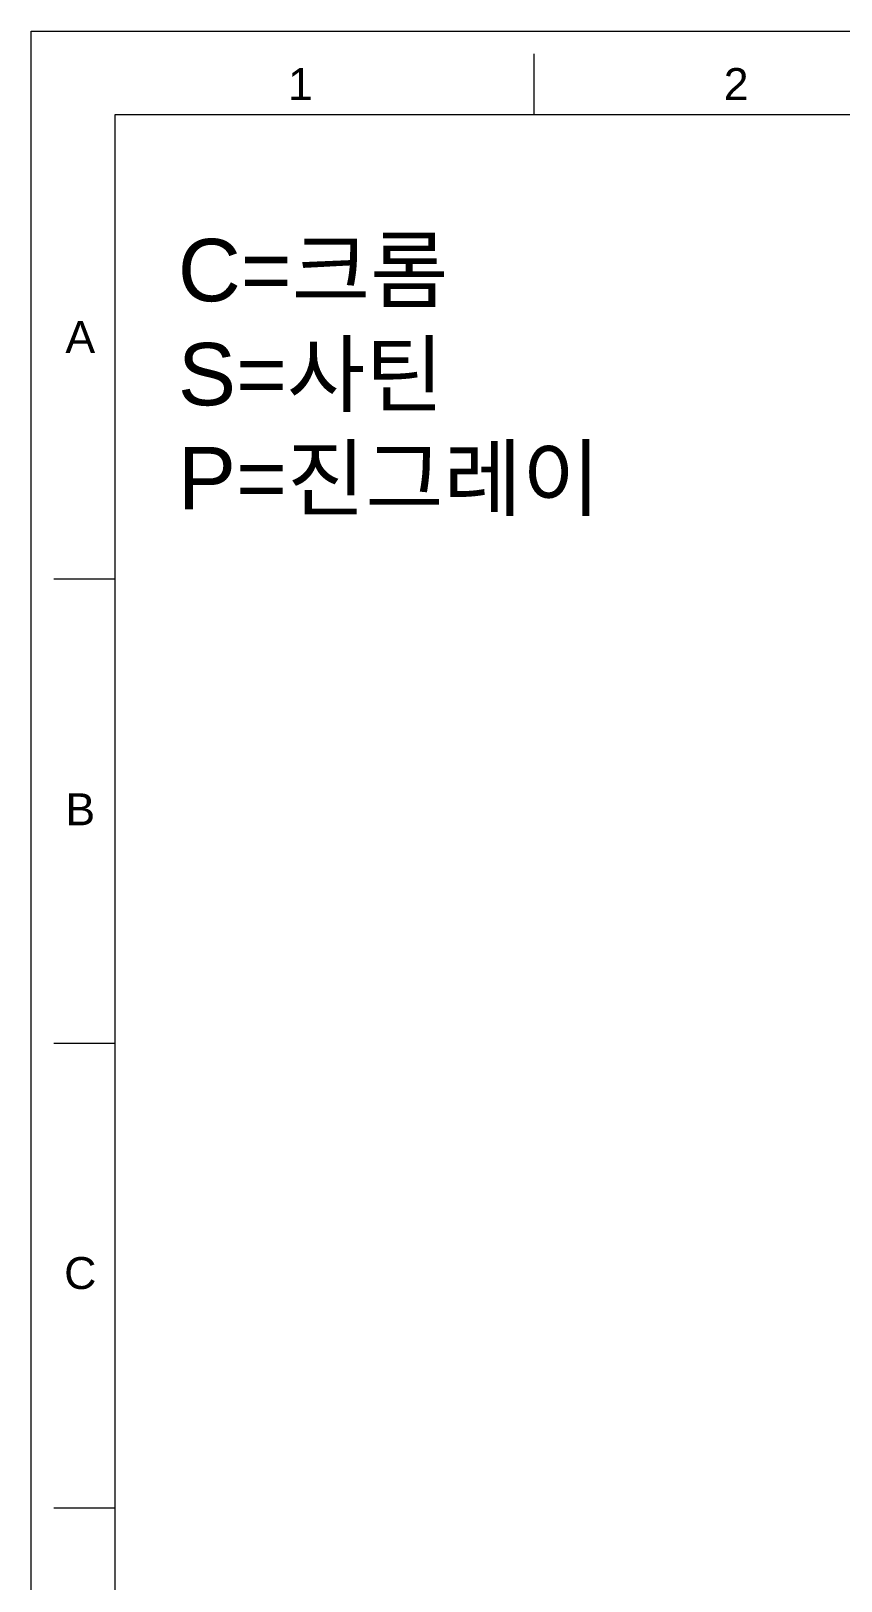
# Model space of a CAD drawing. Header units: millimetres. Extents: x 12315 to 13156, y -87 to 508.
# Drawn here: x 12314.7 to 12508.1, y 137.5 to 507.7 of the extents above; entities that cross this region are included whole.
import ezdxf

# ---------------------------------------------------------------- set-up
doc = ezdxf.new("R2010")
doc.units = ezdxf.units.MM
doc.layers.add('FORM', color=7, linetype='Continuous', lineweight=13)
doc.layers.add('TEXT', color=2, linetype='Continuous')
doc.styles.add('Arial Unicode MS', font='ARIALUNI.TTF')
doc.styles.get("Standard").update_dxf_attribs({"font": 'arial.ttf'})

msp = doc.modelspace()

# ---------------------------------------------------------------- linework, layer by layer
at = {"layer": 'FORM', "color": 7, "linetype": 'Continuous'}
for p, q in [((12314.69, -86.96), (12314.69, 507.74)), ((12314.69, 507.74), (13155.69, 507.74)), ((12434.83, 487.72), (12434.83, 502.27)), ((12334.71, 487.72), (12334.71, -66.94)), ((13135.66, 487.72), (12334.71, 487.72)), ((12334.71, 376.79), (12320.16, 376.79)), ((12334.71, 265.86), (12320.16, 265.86)), ((12334.71, 154.92), (12320.16, 154.92))]:
    msp.add_line(p, q, dxfattribs=at)

# ---------------------------------------------------------------- texts
at = {"layer": 'FORM', "color": 7, "linetype": 'Continuous', "char_height": 7.63, "attachment_point": 5}
for s, insert in [('1', (12378.99, 495.07)), ('2', (12483.07, 495.07))]:
    msp.add_mtext_dynamic_manual_height_columns(s, width=50.0595, gutter_width=12.51, heights=[0], dxfattribs=dict(at, insert=insert))
at = {"layer": 'FORM', "char_height": 7.63, "attachment_point": 5}
for s, insert in [('A', (12326.45, 434.66)), ('B', (12326.45, 321.83)), ('C', (12326.45, 211.01))]:
    msp.add_mtext_dynamic_manual_height_columns(s, width=10.0119, gutter_width=12.51, heights=[0], dxfattribs=dict(at, insert=insert))
at = {"layer": 'TEXT', "insert": (12349.75, 391.87), "char_height": 14.908, "attachment_point": 7, "style": 'Arial Unicode MS'}
msp.add_mtext_dynamic_manual_height_columns('C=크롬^JS=사틴^JP=진그레이', width=167.0257, gutter_width=88.84, heights=[0], dxfattribs=at)

doc.saveas('drawing.dxf')
